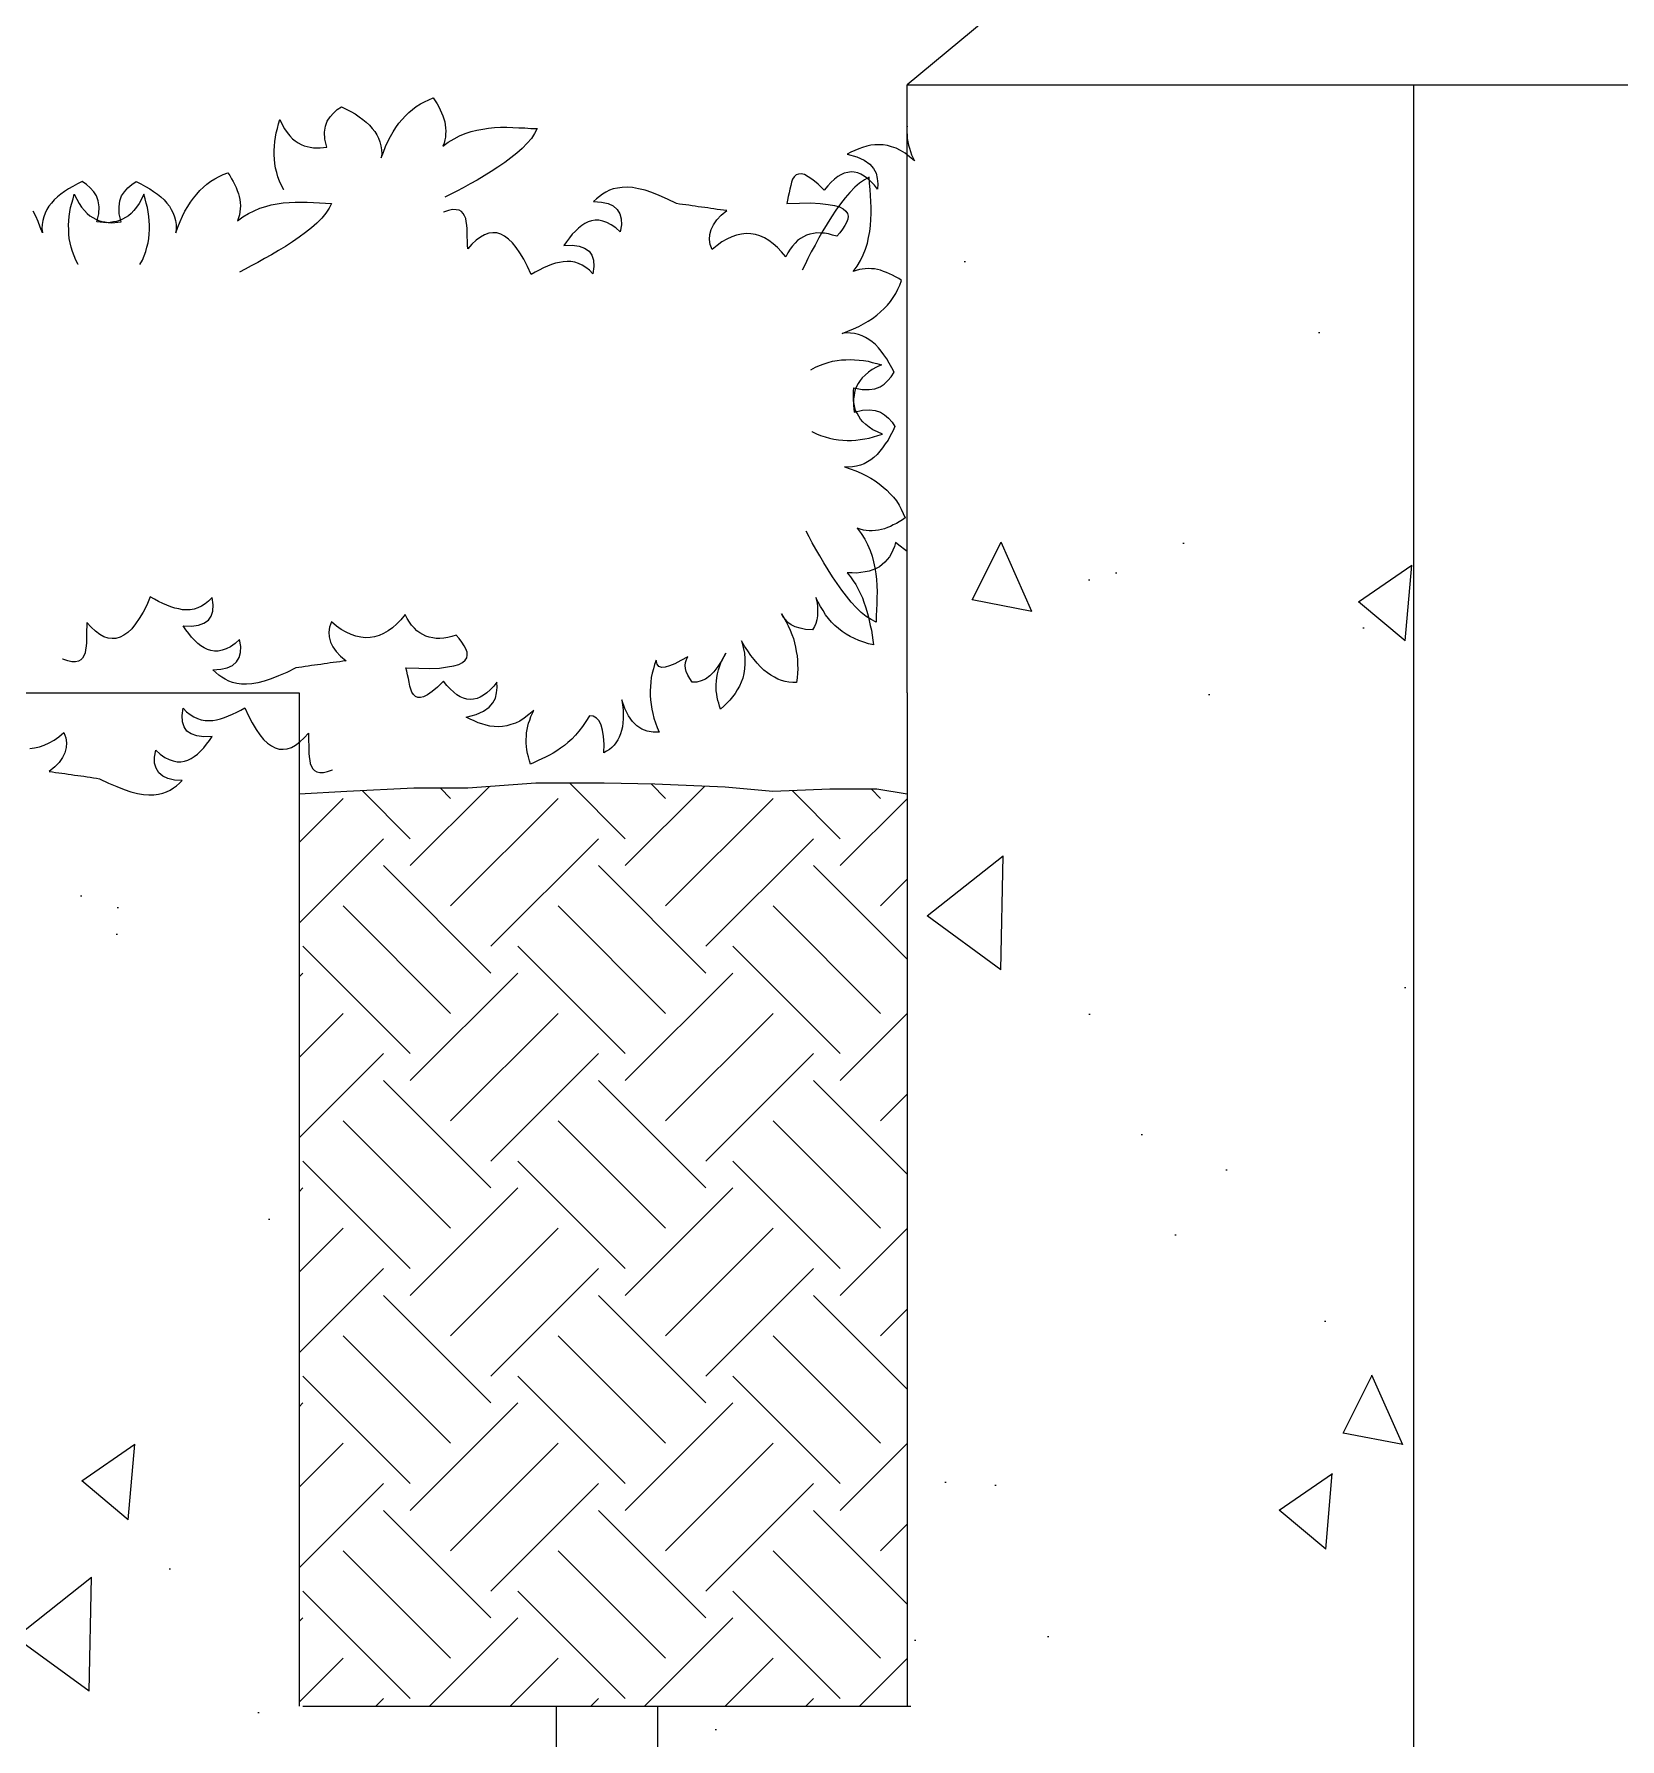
# Model space of a CAD drawing. Extents: x -24232 to 27340, y -23039 to 23489.
# Drawn here: x -11043 to -10261, y -8862 to -8021 of the extents above; entities that cross this region are included whole.
import ezdxf

# ---------------------------------------------------------------- set-up
doc = ezdxf.new("R2010")
doc.units = 0
doc.header["$LTSCALE"] = 10
doc.linetypes.add('HIDDEN', pattern=[9.525, 6.35, -3.175])
for name, color, linetype in [('0-HATCH', 8, 'CONTINUOUS'), ('1', 1, 'CONTINUOUS'), ('2', 2, 'CONTINUOUS'), ('3', 3, 'CONTINUOUS'), ('4', 4, 'CONTINUOUS')]:
    doc.layers.add(name, color=color, linetype=linetype)

msp = doc.modelspace()

# ---------------------------------------------------------------- hatches: boundary and pattern name
at = {"layer": '0-HATCH'}
h = msp.add_hatch(dxfattribs=at)
h.set_pattern_fill('AR-CONC', color=2, scale=50, angle=45, style=0)
h.set_pattern_definition([(85, (19795.67, 8234.12), (-275.776, 231.4035), [37.5, -412.5]), (140, (19795.67, 8234.1), (314.996, 216.884), [30, -330]), (34.5486, (19772.7, 8253.4), (39.2197, 448.2876), [31.87, -350.571]), (88.8158, (19866.4, 8304.83), (-435.8465, 318.807), [56.25, -618.75]), (38.3644, (19830.06, 8331.4), (13.9495, 674.856), [47.805, -525.8565]), (143.8158, (19866.4, 8304.83), (13.95, 674.856), [45, -495]), (114, (19813.35, 8322.5), (-353.3858, 68.6912), [37.5, -412.5]), (169, (19813.35, 8322.5), (170.3543, 342.4042), [30, -330]), (63.5486, (19783.9, 8328.23), (-183.0318, 411.0953), [31.87, -350.571]), (97.5, (19795.67, 8234.12), (113.3966, 121.9949), [0, -326, 0, -335, 0, -331.25]), (127.5, (19795.67, 8234.12), (46.4365, 232.4547), [0, -191, 0, -318.5, 0, -126.25]), (167.5, (19874.51, 8155.27), (-196.7091, 180.7604), [0, -125, 0, -390, 0, -517.5]), (177.5, (19909.87, 8119.92), (-170.795, 241.5799), [0, -162.5, 0, -259, 0, -367.5])])
h.paths.add_polyline_path([(-10612.21, -9596.16), (-11112.21, -9596.16), (-11112.21, -8596.16), (-11362.21, -8396.16), (-11362.21, -8346.16), (-10912.21, -8346.16), (-10912.21, -8846.16), (-10612.21, -8846.16), (-10612.21, -8346.16), (-10612.21, -8080.77), (-10610.98, -8081.69), (-10608.61, -8083.69), (-10609.4, -8082.12), (-10609.86, -8081.14), (-10611.11, -8077.48), (-10611.5, -8075.95), (-10611.88, -8074.29), (-10612.12, -8072.64), (-10612.21, -8071.37), (-10612.21, -8046.16), (-10362.21, -8046.16), (-10362.21, -9096.16), (-10612.21, -9096.16)])
at = {"layer": '1'}
h = msp.add_hatch(dxfattribs=at)
h.set_pattern_fill('EARTH', color=11, scale=300, angle=45, style=0)
h.set_pattern_definition([(135, (19795.67, 8234.12), (-7e-15, 106.06602), [75, -75]), (135, (19815.56, 8254.004), (-7e-15, 106.06602), [75, -75]), (135, (19835.446, 8273.89), (-7e-15, 106.06602), [75, -75]), (45, (19835.446, 8287.15), (106.06602, 1e-14), [75, -75]), (45, (19815.56, 8307.04), (106.06602, 1e-14), [75, -75]), (45, (19795.67, 8326.925), (106.06602, 1e-14), [75, -75])])
h.paths.add_polyline_path([(-10612.21, -8396.16), (-10627.22, -8393.81), (-10650.3, -8393.81), (-10678.4, -8394.81), (-10701.99, -8392.81), (-10736.61, -8391.3), (-10761.7, -8390.8), (-10795.32, -8390.8), (-10828.94, -8393.31), (-10855.54, -8393.31), (-10888.66, -8394.81), (-10912.21, -8396.16), (-10912.21, -8846.16), (-10612.21, -8846.16)])

# ---------------------------------------------------------------- linework, layer by layer
at = {"layer": '1', "linetype": 'HIDDEN'}
for p, q in [((-10785.34, -8846.16), (-10785.34, -9596.16)), ((-10735.34, -8846.16), (-10735.34, -9596.16))]:
    msp.add_line(p, q, dxfattribs=at)
at = {"layer": '1'}
for points in [[(-10919.8, -8098.02), (-10919.8, -8098.02), (-10920.96, -8095.83), (-10921.84, -8093.75), (-10922.61, -8091.52), (-10923.22, -8089.42), (-10923.83, -8087.31), (-10924.19, -8085.05), (-10924.41, -8082.9), (-10924.48, -8080.74), (-10924.56, -8078.58), (-10924.37, -8076.4), (-10924.18, -8074.21), (-10923.86, -8072.01), (-10923.53, -8069.81), (-10922.93, -8067.72), (-10922.33, -8065.5), (-10921.74, -8063.27), (-10921.74, -8063.27), (-10920.55, -8065.73), (-10919.39, -8067.91), (-10918.13, -8069.69), (-10916.75, -8071.31), (-10915.38, -8072.8), (-10914.06, -8073.89), (-10912.61, -8074.83), (-10911.18, -8075.63), (-10909.76, -8076.31), (-10908.23, -8076.7), (-10906.71, -8076.95), (-10905.06, -8077.2), (-10903.43, -8077.31), (-10901.8, -8077.28), (-10900.2, -8077.12), (-10898.59, -8076.96), (-10898.59, -8076.96), (-10899.52, -8072.99), (-10899.6, -8069.48), (-10899.2, -8066.6), (-10898.37, -8064.08), (-10896.95, -8062.04), (-10895.24, -8060.11), (-10893.37, -8058.44), (-10891.21, -8057.01), (-10891.21, -8057.01), (-10888.94, -8058.14), (-10886.64, -8059.4), (-10884.5, -8060.54), (-10882.6, -8061.98), (-10880.71, -8063.28), (-10879.09, -8064.61), (-10877.45, -8066.07), (-10876.07, -8067.7), (-10874.84, -8069.2), (-10873.87, -8070.87), (-10873.02, -8072.54), (-10872.3, -8074.37), (-10871.85, -8076.22), (-10871.51, -8078.22), (-10871.45, -8080.24), (-10871.65, -8082.29), (-10871.65, -8082.29), (-10870.58, -8079.48), (-10869.5, -8076.66), (-10868.4, -8074.12), (-10867.15, -8071.69), (-10865.75, -8069.39), (-10864.47, -8067.23), (-10862.92, -8065.18), (-10861.34, -8063.26), (-10859.76, -8061.48), (-10858.03, -8059.82), (-10856.28, -8058.3), (-10854.39, -8056.89), (-10852.35, -8055.61), (-10850.29, -8054.59), (-10848.22, -8053.57), (-10846.01, -8052.68), (-10846.01, -8052.68), (-10845.05, -8054.07), (-10844.09, -8055.6), (-10843.27, -8057.01), (-10842.58, -8058.57), (-10841.9, -8059.99), (-10841.35, -8061.42), (-10840.79, -8062.99), (-10840.37, -8064.44), (-10840.09, -8065.91), (-10839.95, -8067.38), (-10839.79, -8068.99), (-10839.91, -8070.49), (-10840.03, -8071.99), (-10840.3, -8073.37), (-10840.7, -8074.9), (-10841.22, -8076.44), (-10841.22, -8076.44), (-10838.58, -8074.42), (-10835.76, -8072.79), (-10833.05, -8071.44), (-10830.19, -8070.21), (-10827.31, -8069.25), (-10824.53, -8068.57), (-10821.61, -8068.01), (-10818.67, -8067.58), (-10815.72, -8067.29), (-10812.75, -8067.13), (-10809.78, -8067.11), (-10806.79, -8067.22), (-10803.8, -8067.33), (-10800.81, -8067.44), (-10797.8, -8067.69), (-10794.81, -8067.8), (-10794.81, -8067.8), (-10796.06, -8070.22), (-10797.58, -8072.67), (-10799.65, -8075.05), (-10802.11, -8077.59), (-10804.72, -8079.88), (-10807.74, -8082.21), (-10810.76, -8084.54), (-10814.07, -8086.76), (-10817.5, -8089), (-10820.95, -8091.1), (-10824.4, -8093.2), (-10827.87, -8095.03), (-10831.2, -8096.99), (-10834.42, -8098.66), (-10837.39, -8100.17), (-10840.22, -8101.67)], [(-10612.21, -8066.64), (-10612.3, -8067.61), (-10612.34, -8069.37), (-10612.23, -8071), (-10612.12, -8072.64), (-10611.88, -8074.29), (-10611.5, -8075.95), (-10611.11, -8077.48), (-10610.59, -8079.02), (-10610.07, -8080.7), (-10609.4, -8082.12), (-10608.61, -8083.69), (-10608.61, -8083.69), (-10610.98, -8081.69), (-10613.25, -8079.98), (-10615.41, -8078.54), (-10617.61, -8077.51), (-10619.84, -8076.75), (-10621.95, -8076.14), (-10624.08, -8075.79), (-10626.1, -8075.73), (-10628.14, -8075.8), (-10630.19, -8076), (-10632.14, -8076.49), (-10634.23, -8077.09), (-10636.05, -8077.72), (-10638.04, -8078.61), (-10640.02, -8079.5), (-10641.87, -8080.4), (-10641.87, -8080.4), (-10636.99, -8081.69), (-10633.36, -8083.41), (-10630.57, -8085.31), (-10628.76, -8087.52), (-10627.5, -8089.81), (-10626.94, -8092.44), (-10626.66, -8095.04), (-10626.79, -8097.73), (-10626.79, -8097.73), (-10628.35, -8095.68), (-10630.07, -8093.89), (-10631.68, -8092.38), (-10633.33, -8091.26), (-10634.99, -8090.29), (-10636.55, -8089.59), (-10638.28, -8089.29), (-10639.89, -8089.13), (-10641.54, -8089.37), (-10643.2, -8089.75), (-10644.9, -8090.53), (-10646.48, -8091.45), (-10648.1, -8092.78), (-10649.88, -8094.37), (-10651.41, -8096.11), (-10653.11, -8098.25), (-10653.11, -8098.25), (-10656.06, -8095.25), (-10658.7, -8093.09), (-10660.98, -8091.51), (-10662.91, -8090.51), (-10664.49, -8090.08), (-10665.86, -8090.22), (-10666.99, -8090.65), (-10667.9, -8091.64), (-10668.69, -8092.78), (-10669.23, -8094.22), (-10669.66, -8095.8), (-10670.11, -8097.65), (-10670.43, -8099.52), (-10670.89, -8101.37), (-10671.19, -8103.1), (-10671.63, -8104.81), (-10671.63, -8104.81), (-10665.25, -8104.63), (-10659.82, -8104.49), (-10655.1, -8104.69), (-10651.22, -8105.21), (-10648.03, -8105.79), (-10645.52, -8106.45), (-10643.73, -8107.44), (-10642.48, -8108.51), (-10641.65, -8109.67), (-10641.38, -8111.05), (-10641.52, -8112.53), (-10642.08, -8114.1), (-10642.91, -8115.64), (-10644.04, -8117.43), (-10645.43, -8119.18), (-10646.95, -8120.93), (-10646.95, -8120.93), (-10649.06, -8120.31), (-10651.03, -8119.71), (-10653.03, -8119.38), (-10654.92, -8119.33), (-10656.81, -8119.28), (-10658.46, -8119.52), (-10660.26, -8119.89), (-10661.8, -8120.41), (-10663.37, -8121.2), (-10664.8, -8122.01), (-10666.26, -8123.08), (-10667.47, -8124.32), (-10668.83, -8125.81), (-10669.93, -8127.33), (-10671.06, -8129.11), (-10672.06, -8131.04), (-10672.06, -8131.04), (-10674.11, -8128.54), (-10676.21, -8126.44), (-10678.33, -8124.6), (-10680.48, -8123.03), (-10682.65, -8121.74), (-10684.85, -8120.71), (-10687.09, -8120.08), (-10689.36, -8119.72), (-10691.65, -8119.63), (-10693.98, -8119.94), (-10696.33, -8120.39), (-10698.71, -8121.23), (-10701.13, -8122.35), (-10703.57, -8123.73), (-10705.9, -8125.4), (-10708.4, -8127.45), (-10708.4, -8127.45), (-10709.37, -8124.92), (-10709.67, -8122.45), (-10709.56, -8120.03), (-10708.91, -8117.52), (-10707.73, -8115.2), (-10706.14, -8112.78), (-10703.89, -8110.57), (-10701.22, -8108.26), (-10701.22, -8108.26), (-10702.83, -8108.1), (-10704.3, -8107.82), (-10705.91, -8107.66), (-10707.5, -8107.37), (-10708.98, -8107.22), (-10710.57, -8106.93), (-10712.05, -8106.78), (-10713.64, -8106.49), (-10715.25, -8106.33), (-10716.72, -8106.05), (-10718.32, -8105.89), (-10719.92, -8105.6), (-10721.4, -8105.45), (-10722.99, -8105.16), (-10724.47, -8105.01), (-10726.06, -8104.72), (-10726.06, -8104.72), (-10730.45, -8102.53), (-10734.48, -8100.77), (-10738.12, -8099.33), (-10741.53, -8098.18), (-10744.71, -8097.46), (-10747.63, -8096.9), (-10750.33, -8096.77), (-10752.77, -8096.8), (-10755.1, -8097.11), (-10757.18, -8097.58), (-10759, -8098.22), (-10760.85, -8099.12), (-10762.45, -8100.18), (-10764.04, -8101.24), (-10765.52, -8102.45), (-10766.87, -8103.8), (-10766.87, -8103.8), (-10762.97, -8104.05), (-10759.79, -8104.77), (-10757.2, -8105.98), (-10755.2, -8107.66), (-10753.92, -8109.82), (-10753.22, -8112.33), (-10753.11, -8115.32), (-10753.72, -8118.78), (-10753.72, -8118.78), (-10755.96, -8116.8), (-10758.25, -8115.22), (-10760.31, -8114.2), (-10762.27, -8113.47), (-10764.26, -8113), (-10766.15, -8112.95), (-10767.94, -8113.31), (-10769.62, -8113.82), (-10771.19, -8114.62), (-10772.78, -8115.68), (-10774.39, -8116.87), (-10775.89, -8118.35), (-10777.4, -8119.96), (-10778.79, -8121.72), (-10780.2, -8123.61), (-10781.61, -8125.5), (-10781.61, -8125.5), (-10777.53, -8125.37), (-10774.06, -8125.84), (-10771.31, -8126.79), (-10769.15, -8128.22), (-10767.72, -8130.26), (-10766.89, -8132.78), (-10766.79, -8135.91), (-10767.28, -8139.51), (-10767.28, -8139.51), (-10769, -8137.72), (-10770.76, -8136.33), (-10772.54, -8135.2), (-10774.35, -8134.35), (-10776.19, -8133.76), (-10778.06, -8133.44), (-10779.95, -8133.39), (-10781.85, -8133.47), (-10783.78, -8133.82), (-10785.71, -8134.17), (-10787.68, -8134.92), (-10789.65, -8135.68), (-10791.64, -8136.57), (-10793.77, -8137.57), (-10795.76, -8138.6), (-10797.77, -8139.75), (-10797.77, -8139.75), (-10799.55, -8135.78), (-10801.36, -8132.22), (-10803.22, -8129.06), (-10805.13, -8126.43), (-10806.92, -8124.09), (-10808.91, -8122.27), (-10810.8, -8120.86), (-10812.74, -8119.86), (-10814.71, -8119.26), (-10816.6, -8119.2), (-10818.65, -8119.41), (-10820.75, -8120.15), (-10822.76, -8121.3), (-10824.81, -8122.86), (-10826.9, -8124.82), (-10829.03, -8127.18), (-10829.03, -8127.18), (-10829.12, -8125.28), (-10829.19, -8123.24), (-10829.25, -8121.2), (-10829.34, -8119.3), (-10829.27, -8117.28), (-10829.5, -8115.49), (-10829.73, -8113.71), (-10829.99, -8112.19), (-10830.53, -8110.79), (-10831.23, -8109.63), (-10832.09, -8108.74), (-10833.24, -8108.08), (-10834.7, -8107.8), (-10836.46, -8107.76), (-10838.54, -8108.23), (-10840.92, -8109.08), (-10840.92, -8109.08), (-10841.02, -8108.99)], [(-11021.17, -8134.92), (-11021.17, -8134.92), (-11022.34, -8132.73), (-11023.22, -8130.65), (-11023.98, -8128.43), (-11024.6, -8126.32), (-11025.21, -8124.21), (-11025.57, -8121.95), (-11025.78, -8119.8), (-11025.86, -8117.64), (-11025.94, -8115.48), (-11025.75, -8113.3), (-11025.56, -8111.11), (-11025.23, -8108.91), (-11024.91, -8106.72), (-11024.3, -8104.62), (-11023.71, -8102.4), (-11023.12, -8100.17), (-11023.12, -8100.17), (-11021.93, -8102.63), (-11020.76, -8104.82), (-11019.5, -8106.59), (-11018.12, -8108.21), (-11016.76, -8109.7), (-11015.43, -8110.79), (-11013.99, -8111.73), (-11012.55, -8112.54), (-11011.13, -8113.21), (-11009.6, -8113.6), (-11008.09, -8113.86), (-11006.44, -8114.1), (-11004.8, -8114.21), (-11003.18, -8114.18), (-11001.57, -8114.03), (-10999.96, -8113.87), (-10999.96, -8113.87), (-11000.9, -8109.9), (-11000.97, -8106.38), (-11000.58, -8103.5), (-10999.74, -8100.98), (-10998.32, -8098.94), (-10996.62, -8097.02), (-10994.75, -8095.34), (-10992.59, -8093.91), (-10992.59, -8093.91), (-10990.31, -8095.04), (-10988.02, -8096.3), (-10985.88, -8097.44), (-10983.97, -8098.88), (-10982.08, -8100.18), (-10980.46, -8101.51), (-10978.83, -8102.98), (-10977.45, -8104.6), (-10976.22, -8106.1), (-10975.24, -8107.77), (-10974.4, -8109.45), (-10973.68, -8111.27), (-10973.22, -8113.12), (-10972.89, -8115.12), (-10972.83, -8117.14), (-10973.03, -8119.2), (-10973.03, -8119.2), (-10971.95, -8116.38), (-10970.88, -8113.57), (-10969.77, -8111.02), (-10968.52, -8108.59), (-10967.13, -8106.29), (-10965.85, -8104.13), (-10964.29, -8102.08), (-10962.72, -8100.17), (-10961.14, -8098.39), (-10959.4, -8096.73), (-10957.66, -8095.2), (-10955.77, -8093.79), (-10953.73, -8092.51), (-10951.66, -8091.49), (-10949.59, -8090.47), (-10947.38, -8089.58), (-10947.38, -8089.58), (-10946.43, -8090.97), (-10945.47, -8092.5), (-10944.65, -8093.91), (-10943.96, -8095.47), (-10943.27, -8096.89), (-10942.73, -8098.33), (-10942.16, -8099.9), (-10941.75, -8101.35), (-10941.47, -8102.81), (-10941.32, -8104.28), (-10941.17, -8105.89), (-10941.29, -8107.39), (-10941.41, -8108.9), (-10941.68, -8110.28), (-10942.07, -8111.8), (-10942.6, -8113.35), (-10942.6, -8113.35), (-10939.95, -8111.32), (-10937.13, -8109.69), (-10934.42, -8108.34), (-10931.57, -8107.11), (-10928.68, -8106.15), (-10925.9, -8105.47), (-10922.98, -8104.91), (-10920.04, -8104.48), (-10917.09, -8104.19), (-10914.13, -8104.03), (-10911.15, -8104.01), (-10908.16, -8104.12), (-10905.17, -8104.23), (-10902.18, -8104.34), (-10899.18, -8104.59), (-10896.19, -8104.7), (-10896.19, -8104.7), (-10897.44, -8107.13), (-10898.96, -8109.58), (-10901.03, -8111.95), (-10903.48, -8114.49), (-10906.1, -8116.78), (-10909.12, -8119.11), (-10912.14, -8121.44), (-10915.44, -8123.66), (-10918.88, -8125.9), (-10922.33, -8128), (-10925.77, -8130.1), (-10929.25, -8131.93), (-10932.58, -8133.89), (-10935.8, -8135.56), (-10938.76, -8137.07), (-10941.59, -8138.57)], [(-10659.18, -8217.23), (-10659.18, -8217.23), (-10656.97, -8218.36), (-10654.88, -8219.21), (-10652.64, -8219.94), (-10650.53, -8220.52), (-10648.41, -8221.1), (-10646.14, -8221.43), (-10643.99, -8221.6), (-10641.83, -8221.65), (-10639.67, -8221.69), (-10637.49, -8221.47), (-10635.31, -8221.25), (-10633.11, -8220.89), (-10630.92, -8220.53), (-10628.84, -8219.89), (-10626.62, -8219.27), (-10624.41, -8218.64), (-10624.41, -8218.64), (-10626.88, -8217.49), (-10629.08, -8216.36), (-10630.88, -8215.13), (-10632.52, -8213.77), (-10634.03, -8212.43), (-10635.14, -8211.12), (-10636.1, -8209.69), (-10636.93, -8208.26), (-10637.62, -8206.85), (-10638.04, -8205.33), (-10638.32, -8203.82), (-10638.59, -8202.18), (-10638.72, -8200.54), (-10638.72, -8198.92), (-10638.59, -8197.31), (-10638.45, -8195.7), (-10638.45, -8195.7), (-10634.47, -8196.57), (-10630.95, -8196.59), (-10628.08, -8196.16), (-10625.57, -8195.28), (-10623.56, -8193.83), (-10621.65, -8192.09), (-10620.01, -8190.2), (-10618.61, -8188.02), (-10618.61, -8188.02), (-10619.77, -8185.76), (-10621.07, -8183.49), (-10622.25, -8181.36), (-10623.71, -8179.48), (-10625.04, -8177.61), (-10626.4, -8176.01), (-10627.89, -8174.4), (-10629.53, -8173.05), (-10631.05, -8171.84), (-10632.73, -8170.89), (-10634.42, -8170.07), (-10636.26, -8169.37), (-10638.12, -8168.95), (-10640.12, -8168.65), (-10642.14, -8168.61), (-10644.19, -8168.85), (-10644.19, -8168.85), (-10641.39, -8167.73), (-10638.6, -8166.61), (-10636.07, -8165.47), (-10633.66, -8164.18), (-10631.38, -8162.75), (-10629.24, -8161.44), (-10627.21, -8159.85), (-10625.32, -8158.25), (-10623.57, -8156.64), (-10621.93, -8154.88), (-10620.43, -8153.11), (-10619.06, -8151.2), (-10617.8, -8149.14), (-10616.82, -8147.06), (-10615.83, -8144.98), (-10614.97, -8142.75), (-10614.97, -8142.75), (-10616.38, -8141.82), (-10617.93, -8140.88), (-10619.35, -8140.09), (-10620.91, -8139.42), (-10622.35, -8138.76), (-10623.79, -8138.23), (-10625.37, -8137.69), (-10626.82, -8137.3), (-10628.29, -8137.04), (-10629.77, -8136.92), (-10631.38, -8136.79), (-10632.88, -8136.93), (-10634.38, -8137.08), (-10635.75, -8137.37), (-10637.28, -8137.78), (-10638.81, -8138.33), (-10638.81, -8138.33), (-10636.83, -8135.65), (-10635.24, -8132.81), (-10633.93, -8130.08), (-10632.74, -8127.21), (-10631.83, -8124.31), (-10631.19, -8121.52), (-10630.67, -8118.59), (-10630.29, -8115.64), (-10630.05, -8112.69), (-10629.93, -8109.72), (-10629.96, -8106.75), (-10630.11, -8103.76), (-10630.27, -8100.77), (-10630.43, -8097.78), (-10630.72, -8094.78), (-10630.87, -8091.8), (-10630.87, -8091.8), (-10633.28, -8093.08), (-10635.71, -8094.64), (-10638.05, -8096.74), (-10640.55, -8099.24), (-10642.8, -8101.89), (-10645.09, -8104.95), (-10647.37, -8108), (-10649.54, -8111.34), (-10651.72, -8114.81), (-10653.77, -8118.29), (-10655.82, -8121.77), (-10657.6, -8125.27), (-10659.5, -8128.63), (-10661.12, -8131.87), (-10662.59, -8134.86), (-10664.05, -8137.71)], [(-10990.7, -8134.92), (-10990.7, -8134.92), (-10989.53, -8132.73), (-10988.65, -8130.65), (-10987.89, -8128.43), (-10987.28, -8126.32), (-10986.66, -8124.21), (-10986.3, -8121.95), (-10986.09, -8119.8), (-10986.01, -8117.64), (-10985.94, -8115.48), (-10986.13, -8113.3), (-10986.32, -8111.11), (-10986.64, -8108.91), (-10986.97, -8106.72), (-10987.57, -8104.62), (-10988.16, -8102.4), (-10988.76, -8100.17), (-10988.76, -8100.17), (-10989.95, -8102.63), (-10991.11, -8104.82), (-10992.37, -8106.59), (-10993.75, -8108.21), (-10995.11, -8109.7), (-10996.44, -8110.79), (-10997.89, -8111.73), (-10999.32, -8112.54), (-11000.74, -8113.21), (-11002.27, -8113.6), (-11003.79, -8113.86), (-11005.43, -8114.1), (-11007.07, -8114.21), (-11008.69, -8114.18), (-11010.3, -8114.03), (-11011.91, -8113.87), (-11011.91, -8113.87), (-11010.98, -8109.9), (-11010.9, -8106.38), (-11011.29, -8103.5), (-11012.13, -8100.98), (-11013.55, -8098.94), (-11015.26, -8097.02), (-11017.12, -8095.34), (-11019.28, -8093.91), (-11019.28, -8093.91), (-11021.56, -8095.04), (-11023.85, -8096.3), (-11026, -8097.44), (-11027.9, -8098.88), (-11029.79, -8100.18), (-11031.41, -8101.51), (-11033.04, -8102.98), (-11034.42, -8104.6), (-11035.66, -8106.1), (-11036.63, -8107.77), (-11037.47, -8109.45), (-11038.2, -8111.27), (-11038.65, -8113.12), (-11038.98, -8115.12), (-11039.05, -8117.14), (-11038.84, -8119.2), (-11038.84, -8119.2), (-11039.92, -8116.38), (-11041, -8113.57), (-11042.1, -8111.02), (-11043.35, -8108.59)], [(-10659.64, -8186.76), (-10659.64, -8186.76), (-10657.48, -8185.56), (-10655.41, -8184.65), (-10653.19, -8183.85), (-10651.1, -8183.2), (-10649, -8182.56), (-10646.74, -8182.16), (-10644.6, -8181.92), (-10642.44, -8181.81), (-10640.28, -8181.7), (-10638.1, -8181.85), (-10635.91, -8182.01), (-10633.7, -8182.3), (-10631.5, -8182.59), (-10629.4, -8183.17), (-10627.17, -8183.72), (-10624.93, -8184.28), (-10624.93, -8184.28), (-10627.37, -8185.51), (-10629.54, -8186.71), (-10631.29, -8187.99), (-10632.89, -8189.4), (-10634.36, -8190.79), (-10635.43, -8192.13), (-10636.35, -8193.59), (-10637.13, -8195.04), (-10637.78, -8196.47), (-10638.15, -8198), (-10638.38, -8199.52), (-10638.6, -8201.17), (-10638.69, -8202.81), (-10638.64, -8204.43), (-10638.45, -8206.04), (-10638.27, -8207.64), (-10638.27, -8207.64), (-10634.31, -8206.65), (-10630.8, -8206.52), (-10627.91, -8206.87), (-10625.38, -8207.66), (-10623.32, -8209.06), (-10621.37, -8210.73), (-10619.67, -8212.57), (-10618.2, -8214.71), (-10618.2, -8214.71), (-10619.29, -8217.01), (-10620.52, -8219.32), (-10621.63, -8221.48), (-10623.04, -8223.4), (-10624.31, -8225.31), (-10625.62, -8226.95), (-10627.06, -8228.61), (-10628.66, -8230.01), (-10630.14, -8231.27), (-10631.79, -8232.27), (-10633.46, -8233.14), (-10635.27, -8233.89), (-10637.11, -8234.37), (-10639.11, -8234.73), (-10641.13, -8234.83), (-10643.19, -8234.66), (-10643.19, -8234.66), (-10640.35, -8235.69), (-10637.52, -8236.72), (-10634.96, -8237.79), (-10632.52, -8239), (-10630.19, -8240.36), (-10628.01, -8241.6), (-10625.94, -8243.13), (-10624, -8244.67), (-10622.2, -8246.23), (-10620.51, -8247.94), (-10618.96, -8249.66), (-10617.52, -8251.53), (-10616.2, -8253.55), (-10615.16, -8255.6), (-10614.11, -8257.65), (-10613.18, -8259.85), (-10613.18, -8259.85), (-10614.56, -8260.82), (-10616.08, -8261.81), (-10617.47, -8262.64), (-10619.02, -8263.36), (-10620.43, -8264.07), (-10621.86, -8264.64), (-10623.42, -8265.22), (-10624.86, -8265.66), (-10626.32, -8265.96), (-10627.79, -8266.13), (-10629.4, -8266.31), (-10630.9, -8266.21), (-10632.4, -8266.11), (-10633.79, -8265.86), (-10635.32, -8265.5), (-10636.87, -8265), (-10636.87, -8265), (-10634.81, -8267.61), (-10633.13, -8270.4), (-10631.74, -8273.09), (-10630.47, -8275.93), (-10629.46, -8278.8), (-10628.74, -8281.56), (-10628.13, -8284.48), (-10627.66, -8287.41), (-10627.33, -8290.36), (-10627.12, -8293.32), (-10627.06, -8296.29), (-10627.12, -8299.28), (-10627.19, -8302.28), (-10627.25, -8305.27), (-10627.45, -8308.27), (-10627.51, -8311.27), (-10627.51, -8311.27), (-10629.96, -8310.05), (-10632.43, -8308.57), (-10634.84, -8306.54), (-10637.42, -8304.12), (-10639.75, -8301.54), (-10642.12, -8298.56), (-10644.5, -8295.57), (-10646.77, -8292.31), (-10649.06, -8288.9), (-10651.21, -8285.49), (-10653.37, -8282.07), (-10655.25, -8278.63), (-10657.26, -8275.33), (-10658.98, -8272.13), (-10660.53, -8269.19), (-10662.08, -8266.38)], [(-10612.21, -8276.39), (-10613.48, -8275.55), (-10615.68, -8273.88), (-10618.02, -8272.08), (-10618.02, -8272.08), (-10618.5, -8274.02), (-10619.27, -8275.86), (-10620.05, -8277.56), (-10620.98, -8279.14), (-10622.07, -8280.47), (-10623.15, -8281.79), (-10624.54, -8282.88), (-10625.92, -8283.96), (-10627.46, -8284.79), (-10629.15, -8285.5), (-10630.99, -8286.09), (-10632.84, -8286.54), (-10634.97, -8286.89), (-10637.12, -8287.1), (-10639.29, -8287.04), (-10641.73, -8287.01), (-10641.73, -8287.01), (-10640.19, -8288.89), (-10638.77, -8290.92), (-10637.5, -8292.82), (-10636.34, -8295.01), (-10635.32, -8297.08), (-10634.29, -8299.28), (-10633.53, -8301.5), (-10632.77, -8303.73), (-10632.01, -8305.96), (-10631.38, -8308.2), (-10630.87, -8310.59), (-10630.37, -8312.97), (-10629.86, -8315.36), (-10629.49, -8317.76), (-10629.11, -8320.16), (-10628.74, -8322.56), (-10628.74, -8322.56), (-10631.23, -8322), (-10633.61, -8321.28), (-10635.99, -8320.43), (-10638.12, -8319.43), (-10640.25, -8318.42), (-10642.26, -8317.26), (-10644.29, -8315.97), (-10646.06, -8314.52), (-10647.84, -8312.94), (-10649.49, -8311.34), (-10651.01, -8309.6), (-10652.42, -8307.7), (-10653.7, -8305.66), (-10654.99, -8303.62), (-10656.15, -8301.44), (-10657.19, -8299.1), (-10657.19, -8299.1), (-10656.67, -8301.62), (-10656.45, -8303.9), (-10656.36, -8306.2), (-10656.43, -8308.23), (-10656.78, -8310.16), (-10657.28, -8311.97), (-10657.94, -8313.53), (-10658.86, -8315.11), (-10658.86, -8315.11), (-10662.27, -8314.91), (-10665.03, -8314.37), (-10667.4, -8313.65), (-10669.4, -8312.63), (-10671.01, -8311.43), (-10672.23, -8310.07), (-10673.31, -8308.68), (-10674.27, -8307.15), (-10674.27, -8307.15), (-10672.99, -8309.19), (-10671.84, -8311.25), (-10670.84, -8313.18), (-10669.95, -8315.26), (-10669.07, -8317.34), (-10668.32, -8319.43), (-10667.71, -8321.54), (-10667.23, -8323.66), (-10666.88, -8325.79), (-10666.54, -8327.92), (-10666.32, -8330.07), (-10666.25, -8332.23), (-10666.17, -8334.38), (-10666.22, -8336.56), (-10666.4, -8338.88), (-10666.73, -8341.07), (-10666.73, -8341.07), (-10668.62, -8341.13), (-10670.53, -8340.91), (-10672.33, -8340.55), (-10674.14, -8340.05), (-10675.96, -8339.41), (-10677.68, -8338.5), (-10679.41, -8337.45), (-10681.15, -8336.27), (-10682.9, -8334.95), (-10684.55, -8333.36), (-10686.21, -8331.62), (-10687.75, -8329.75), (-10689.3, -8327.73), (-10690.88, -8325.45), (-10692.46, -8323.17), (-10693.94, -8320.61), (-10693.94, -8320.61), (-10693.08, -8323.77), (-10692.52, -8326.7), (-10692.26, -8329.38), (-10692.27, -8331.95), (-10692.44, -8334.41), (-10692.75, -8336.74), (-10693.34, -8338.96), (-10694.09, -8340.93), (-10694.98, -8342.92), (-10696.02, -8344.78), (-10697.06, -8346.51), (-10698.39, -8348.13), (-10699.72, -8349.75), (-10701.2, -8351.25), (-10702.68, -8352.75), (-10704.29, -8354.26), (-10704.29, -8354.26), (-10704.7, -8352.82), (-10705.12, -8351.37), (-10705.53, -8349.92), (-10705.96, -8348.34), (-10706.1, -8346.86), (-10706.4, -8345.26), (-10706.42, -8343.64), (-10706.45, -8342.02), (-10706.34, -8340.38), (-10706.11, -8338.6), (-10705.74, -8336.8), (-10705.26, -8334.86), (-10704.64, -8332.9), (-10703.88, -8330.93), (-10702.88, -8328.8), (-10701.73, -8326.66), (-10701.73, -8326.66), (-10703.68, -8330.24), (-10705.55, -8333.26), (-10707.6, -8335.77), (-10709.56, -8337.86), (-10711.71, -8339.42), (-10713.79, -8340.31), (-10716.03, -8340.93), (-10718.2, -8340.88), (-10718.2, -8340.88), (-10719.46, -8339.11), (-10720.44, -8337.44), (-10721.15, -8335.75), (-10721.57, -8334.17), (-10721.72, -8332.69), (-10721.6, -8331.19), (-10721.06, -8329.79), (-10720.37, -8328.5), (-10720.37, -8328.5), (-10723.85, -8330.33), (-10726.82, -8331.84), (-10729.42, -8332.91), (-10731.52, -8333.53), (-10733.27, -8333.7), (-10734.67, -8333.16), (-10735.6, -8332.03), (-10736.07, -8330.05), (-10736.07, -8330.05), (-10736.81, -8332.15), (-10737.4, -8334.38), (-10738, -8336.47), (-10738.46, -8338.68), (-10738.65, -8340.87), (-10738.84, -8343.05), (-10739.03, -8345.24), (-10738.94, -8347.53), (-10738.87, -8349.69), (-10738.51, -8351.96), (-10738.15, -8354.22), (-10737.65, -8356.48), (-10737.16, -8358.73), (-10736.38, -8361.09), (-10735.49, -8363.3), (-10734.58, -8365.65), (-10734.58, -8365.65), (-10737.56, -8365.68), (-10740.45, -8365.15), (-10743.12, -8364.19), (-10745.59, -8362.54), (-10747.7, -8360.31), (-10749.74, -8357.53), (-10751.45, -8353.91), (-10752.96, -8349.59), (-10752.96, -8349.59), (-10752.57, -8352.13), (-10752.33, -8354.54), (-10752.24, -8356.83), (-10752.3, -8359.01), (-10752.5, -8361.06), (-10752.72, -8362.98), (-10753.08, -8364.77), (-10753.6, -8366.45), (-10754.25, -8368), (-10754.93, -8369.42), (-10755.87, -8370.87), (-10756.83, -8372.05), (-10757.95, -8373.11), (-10759.06, -8374.16), (-10760.47, -8374.98), (-10761.88, -8375.8), (-10761.88, -8375.8), (-10761.75, -8371.59), (-10761.99, -8367.82), (-10762.44, -8364.61), (-10763.1, -8362.1), (-10764.11, -8360.04), (-10765.47, -8358.68), (-10767.05, -8357.75), (-10768.97, -8357.54), (-10768.97, -8357.54), (-10770.73, -8360.28), (-10772.36, -8362.88), (-10774.18, -8365.09), (-10775.87, -8367.16), (-10777.71, -8369.1), (-10779.57, -8370.77), (-10781.33, -8372.17), (-10783.23, -8373.57), (-10785, -8374.83), (-10786.92, -8375.97), (-10788.71, -8376.96), (-10790.65, -8377.96), (-10792.46, -8378.82), (-10794.27, -8379.67), (-10796.21, -8380.54), (-10798.03, -8381.4), (-10798.03, -8381.4), (-10798.6, -8379.69), (-10799.05, -8377.84), (-10799.49, -8376.13), (-10799.8, -8374.4), (-10799.97, -8372.65), (-10800.13, -8371.04), (-10800.17, -8369.29), (-10800.06, -8367.65), (-10799.95, -8366.02), (-10799.71, -8364.37), (-10799.33, -8362.7), (-10798.94, -8361.18), (-10798.41, -8359.63), (-10797.9, -8357.96), (-10797.23, -8356.54), (-10796.44, -8354.97), (-10796.44, -8354.97), (-10798.81, -8356.97), (-10801.08, -8358.68), (-10803.24, -8360.11), (-10805.44, -8361.14), (-10807.67, -8361.9), (-10809.78, -8362.52), (-10811.91, -8362.86), (-10813.93, -8362.93), (-10815.97, -8362.86), (-10818.02, -8362.65), (-10819.97, -8362.17), (-10822.06, -8361.56), (-10823.88, -8360.93), (-10825.86, -8360.04), (-10827.85, -8359.16), (-10829.7, -8358.26), (-10829.7, -8358.26), (-10824.81, -8356.96), (-10821.19, -8355.25), (-10818.4, -8353.35), (-10816.59, -8351.14), (-10815.32, -8348.85), (-10814.77, -8346.22), (-10814.49, -8343.62), (-10814.62, -8340.92), (-10814.62, -8340.92), (-10816.18, -8342.97), (-10817.89, -8344.77), (-10819.5, -8346.28), (-10821.16, -8347.39), (-10822.82, -8348.37), (-10824.38, -8349.06), (-10826.11, -8349.37), (-10827.72, -8349.53), (-10829.36, -8349.29), (-10831.03, -8348.91), (-10832.73, -8348.13), (-10834.31, -8347.2), (-10835.93, -8345.87), (-10837.71, -8344.29), (-10839.24, -8342.54), (-10840.94, -8340.41), (-10840.94, -8340.41), (-10843.89, -8343.41), (-10846.52, -8345.56), (-10848.81, -8347.14), (-10850.74, -8348.15), (-10852.32, -8348.57), (-10853.69, -8348.44), (-10854.81, -8348.01), (-10855.72, -8347.01), (-10856.51, -8345.87), (-10857.06, -8344.44), (-10857.49, -8342.85), (-10857.94, -8341), (-10858.26, -8339.14), (-10858.72, -8337.29), (-10859.02, -8335.56), (-10859.46, -8333.84), (-10859.46, -8333.84), (-10853.08, -8334.02), (-10847.65, -8334.16), (-10842.93, -8333.97), (-10839.05, -8333.45), (-10835.86, -8332.86), (-10833.35, -8332.21), (-10831.55, -8331.22), (-10830.31, -8330.15), (-10829.47, -8328.98), (-10829.2, -8327.6), (-10829.35, -8326.13), (-10829.91, -8324.56), (-10830.74, -8323.01), (-10831.86, -8321.23), (-10833.26, -8319.47), (-10834.78, -8317.73), (-10834.78, -8317.73), (-10836.89, -8318.34), (-10838.86, -8318.94), (-10840.86, -8319.27), (-10842.75, -8319.33), (-10844.64, -8319.38), (-10846.29, -8319.13), (-10848.09, -8318.77), (-10849.63, -8318.24), (-10851.2, -8317.45), (-10852.63, -8316.65), (-10854.09, -8315.57), (-10855.3, -8314.34), (-10856.66, -8312.85), (-10857.76, -8311.33), (-10858.88, -8309.54), (-10859.89, -8307.61), (-10859.89, -8307.61), (-10861.94, -8310.12), (-10864.04, -8312.22), (-10866.16, -8314.05), (-10868.3, -8315.62), (-10870.48, -8316.92), (-10872.68, -8317.95), (-10874.92, -8318.58), (-10877.19, -8318.94), (-10879.48, -8319.03), (-10881.81, -8318.72), (-10884.16, -8318.27), (-10886.54, -8317.42), (-10888.96, -8316.31), (-10891.39, -8314.92), (-10893.73, -8313.26), (-10896.23, -8311.2), (-10896.23, -8311.2), (-10897.2, -8313.74), (-10897.5, -8316.2), (-10897.39, -8318.63), (-10896.74, -8321.14), (-10895.56, -8323.46), (-10893.97, -8325.87), (-10891.72, -8328.09), (-10889.05, -8330.4), (-10889.05, -8330.4), (-10890.66, -8330.56), (-10892.12, -8330.84), (-10893.73, -8331), (-10895.33, -8331.29), (-10896.81, -8331.44), (-10898.4, -8331.73), (-10899.88, -8331.87), (-10901.47, -8332.17), (-10903.08, -8332.33), (-10904.54, -8332.61), (-10906.15, -8332.77), (-10907.75, -8333.06), (-10909.22, -8333.2), (-10910.82, -8333.5), (-10912.3, -8333.64), (-10913.89, -8333.94), (-10913.89, -8333.94), (-10918.28, -8336.13), (-10922.3, -8337.88), (-10925.95, -8339.33), (-10929.36, -8340.47), (-10932.54, -8341.19), (-10935.46, -8341.75), (-10938.16, -8341.89), (-10940.6, -8341.86), (-10942.93, -8341.54), (-10945.01, -8341.07), (-10946.83, -8340.44), (-10948.68, -8339.54), (-10950.28, -8338.48), (-10951.87, -8337.42), (-10953.34, -8336.21), (-10954.7, -8334.85), (-10954.7, -8334.85), (-10950.8, -8334.6), (-10947.62, -8333.88), (-10945.03, -8332.68), (-10943.03, -8330.99), (-10941.75, -8328.83), (-10941.05, -8326.33), (-10940.94, -8323.34), (-10941.55, -8319.88), (-10941.55, -8319.88), (-10943.79, -8321.86), (-10946.07, -8323.44), (-10948.14, -8324.45), (-10950.1, -8325.19), (-10952.08, -8325.66), (-10953.98, -8325.71), (-10955.77, -8325.34), (-10957.45, -8324.83), (-10959.02, -8324.04), (-10960.61, -8322.98), (-10962.22, -8321.78), (-10963.72, -8320.31), (-10965.23, -8318.69), (-10966.62, -8316.94), (-10968.03, -8315.04), (-10969.43, -8313.15), (-10969.43, -8313.15), (-10965.36, -8313.29), (-10961.88, -8312.81), (-10959.13, -8311.86), (-10956.97, -8310.43), (-10955.55, -8308.39), (-10954.72, -8305.87), (-10954.62, -8302.75), (-10955.11, -8299.14), (-10955.11, -8299.14), (-10956.83, -8300.94), (-10958.59, -8302.33), (-10960.37, -8303.45), (-10962.18, -8304.31), (-10964.02, -8304.9), (-10965.89, -8305.22), (-10967.78, -8305.27), (-10969.68, -8305.19), (-10971.61, -8304.83), (-10973.54, -8304.48), (-10975.51, -8303.73), (-10977.48, -8302.98), (-10979.46, -8302.09), (-10981.6, -8301.08), (-10983.59, -8300.06), (-10985.6, -8298.9), (-10985.6, -8298.9), (-10987.38, -8302.87), (-10989.19, -8306.44), (-10991.05, -8309.6), (-10992.95, -8312.22), (-10994.75, -8314.57), (-10996.74, -8316.39), (-10998.63, -8317.8), (-11000.56, -8318.8), (-11002.54, -8319.4), (-11004.43, -8319.45), (-11006.48, -8319.25), (-11008.58, -8318.51), (-11010.59, -8317.35), (-11012.64, -8315.79), (-11014.73, -8313.83), (-11016.86, -8311.47), (-11016.86, -8311.47), (-11016.94, -8313.38), (-11017.01, -8315.41), (-11017.08, -8317.45), (-11017.17, -8319.36), (-11017.1, -8321.38), (-11017.33, -8323.16), (-11017.56, -8324.95), (-11017.82, -8326.46), (-11018.36, -8327.87), (-11019.06, -8329.02), (-11019.91, -8329.92), (-11021.07, -8330.57), (-11022.53, -8330.85), (-11024.29, -8330.89), (-11026.37, -8330.42), (-11028.75, -8329.57), (-11028.75, -8329.57), (-11028.85, -8329.66)], [(-11045.03, -8373.65), (-11042.69, -8373.34), (-11040.35, -8372.89), (-11037.96, -8372.04), (-11035.55, -8370.93), (-11033.11, -8369.54), (-11030.78, -8367.88), (-11028.27, -8365.82), (-11028.27, -8365.82), (-11027.31, -8368.36), (-11027.01, -8370.82), (-11027.11, -8373.25), (-11027.77, -8375.76), (-11028.94, -8378.08), (-11030.54, -8380.5), (-11032.79, -8382.71), (-11035.45, -8385.02), (-11035.45, -8385.02), (-11033.84, -8385.18), (-11032.38, -8385.46), (-11030.77, -8385.62), (-11029.18, -8385.91), (-11027.7, -8386.06), (-11026.1, -8386.35), (-11024.63, -8386.5), (-11023.03, -8386.79), (-11021.42, -8386.95), (-11019.96, -8387.23), (-11018.35, -8387.39), (-11016.76, -8387.68), (-11015.28, -8387.83), (-11013.69, -8388.12), (-11012.21, -8388.26), (-11010.61, -8388.56), (-11010.61, -8388.56), (-11006.23, -8390.75), (-11002.2, -8392.5), (-10998.55, -8393.95), (-10995.14, -8395.1), (-10991.97, -8395.82), (-10989.04, -8396.38), (-10986.35, -8396.51), (-10983.91, -8396.48), (-10981.57, -8396.17), (-10979.5, -8395.69), (-10977.67, -8395.06), (-10975.82, -8394.16), (-10974.23, -8393.1), (-10972.63, -8392.04), (-10971.16, -8390.83), (-10969.81, -8389.47), (-10969.81, -8389.47), (-10973.71, -8389.22), (-10976.89, -8388.5), (-10979.48, -8387.3), (-10981.48, -8385.61), (-10982.76, -8383.45), (-10983.46, -8380.95), (-10983.57, -8377.96), (-10982.95, -8374.5), (-10982.95, -8374.5), (-10980.71, -8376.48), (-10978.43, -8378.06), (-10976.36, -8379.08), (-10974.41, -8379.81), (-10972.42, -8380.28), (-10970.53, -8380.33), (-10968.73, -8379.96), (-10967.06, -8379.45), (-10965.49, -8378.66), (-10963.9, -8377.6), (-10962.29, -8376.4), (-10960.79, -8374.93), (-10959.27, -8373.32), (-10957.88, -8371.56), (-10956.48, -8369.66), (-10955.07, -8367.77), (-10955.07, -8367.77), (-10959.15, -8367.91), (-10962.62, -8367.43), (-10965.37, -8366.48), (-10967.53, -8365.05), (-10968.96, -8363.02), (-10969.79, -8360.5), (-10969.89, -8357.37), (-10969.4, -8353.76), (-10969.4, -8353.76), (-10967.68, -8355.56), (-10965.92, -8356.95), (-10964.13, -8358.07), (-10962.32, -8358.93), (-10960.48, -8359.52), (-10958.62, -8359.84), (-10956.73, -8359.89), (-10954.83, -8359.81), (-10952.89, -8359.46), (-10950.96, -8359.1), (-10948.99, -8358.35), (-10947.02, -8357.6), (-10945.04, -8356.71), (-10942.91, -8355.7), (-10940.91, -8354.68), (-10938.9, -8353.53), (-10938.9, -8353.53), (-10937.13, -8357.49), (-10935.31, -8361.06), (-10933.46, -8364.22), (-10931.55, -8366.85), (-10929.75, -8369.19), (-10927.77, -8371.01), (-10925.87, -8372.42), (-10923.94, -8373.42), (-10921.97, -8374.02), (-10920.08, -8374.07), (-10918.03, -8373.87), (-10915.92, -8373.13), (-10913.91, -8371.97), (-10911.86, -8370.42), (-10909.77, -8368.45), (-10907.64, -8366.09), (-10907.64, -8366.09), (-10907.56, -8368), (-10907.49, -8370.03), (-10907.42, -8372.07), (-10907.34, -8373.98), (-10907.4, -8376), (-10907.17, -8377.78), (-10906.94, -8379.57), (-10906.69, -8381.08), (-10906.15, -8382.49), (-10905.45, -8383.64), (-10904.59, -8384.54), (-10903.44, -8385.2), (-10901.97, -8385.48), (-10900.22, -8385.51), (-10898.14, -8385.04), (-10895.75, -8384.19), (-10895.75, -8384.19), (-10895.66, -8384.28)]]:
    msp.add_lwpolyline(points, dxfattribs=at)
at = {"layer": '2'}
msp.add_line((-10362.21, -8046.16), (-7362.21, -8046.16), dxfattribs=at)
msp.add_lwpolyline([(-10612.21, -8396.16), (-10627.22, -8393.81), (-10650.3, -8393.81), (-10678.4, -8394.81), (-10701.99, -8392.81), (-10736.61, -8391.3), (-10761.7, -8390.8), (-10795.32, -8390.8), (-10828.94, -8393.31), (-10855.54, -8393.31), (-10888.66, -8394.81), (-10912.21, -8396.16)], dxfattribs=at)
at = {"layer": '3'}
for p, q in [((-8862.21, -6596.16), (-10612.21, -8046.16)), ((-10612.21, -8046.16), (-10362.21, -8046.16)), ((-10612.21, -8046.16), (-10362.21, -8046.16))]:
    msp.add_line(p, q, dxfattribs=at)
at = {"layer": '4', "color": 5}
for p, q in [((-10612.21, -8346.16), (-10612.21, -8046.16)), ((-10362.21, -9096.16), (-10362.21, -8046.16)), ((-11362.21, -8346.16), (-10912.21, -8346.16)), ((-10912.21, -8346.16), (-10912.21, -8846.16)), ((-10612.21, -8346.16), (-10612.21, -8846.16)), ((-10910.34, -8846.16), (-10610.34, -8846.16))]:
    msp.add_line(p, q, dxfattribs=at)

doc.saveas('drawing.dxf')
